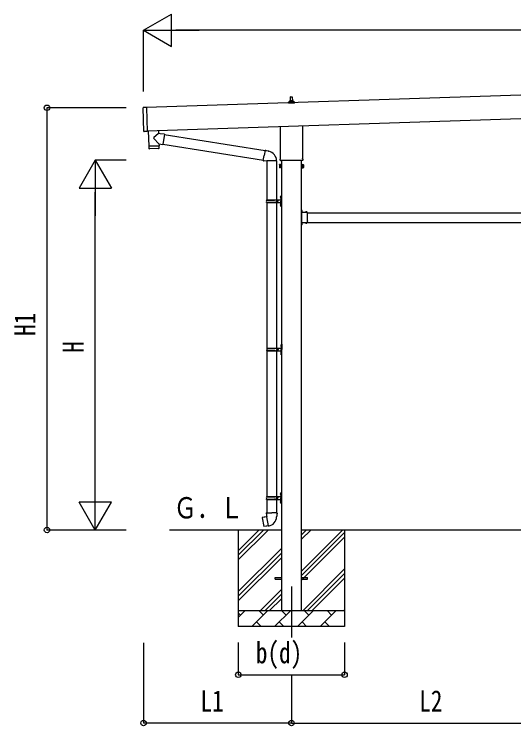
# Model space of a CAD drawing. Units: millimetres, scale not verified. Extents: x -16820 to 16820, y -11880 to 11880.
# Drawn here: x -3480 to -376, y -2398 to 2026 of the extents above; entities that cross this region are included whole.
import ezdxf
from ezdxf.enums import TextEntityAlignment as Align

# ---------------------------------------------------------------- set-up
doc = ezdxf.new("R2010")
doc.units = ezdxf.units.MM
doc.header["$LTSCALE"] = 50
for name, color, linetype in [('0-3_YKK_12', 2, 'Continuous'), ('0-4_YKK_13', 4, 'Continuous'), ('0-5_YKK_A1', 4, 'Continuous'), ('0-6_YKK_D', 6, 'Continuous')]:
    doc.layers.add(name, color=color, linetype=linetype)
doc.styles.add('ＭＳ ゴシック', font='')
doc.styles.get('ＭＳ ゴシック').set_extended_font_data('MS Gothic')

msp = doc.modelspace()

# ---------------------------------------------------------------- linework, layer by layer
at = {"layer": '0-3_YKK_12'}
msp.add_line((-1757.42, -1531), (-1757.42, -1848.47), dxfattribs=at)
at = {"layer": '0-4_YKK_13'}
for p, q in [((-1763.42, 1488.26), (-1762.69, 1511.79)), ((-1761.69, 1512.76), (-1753.15, 1512.76)), ((-1752.15, 1511.79), (-1751.42, 1488.26)), ((-1775.67, 1472.76), (-1775.67, 1480.47)), ((-1739.17, 1472.76), (-1775.67, 1472.76)), ((-1775.29, 1481.26), (-1739.55, 1481.26)), ((-1774.91, 1481.45), (-1768.19, 1483.08)), ((-1767.8, 1483.26), (-1747.04, 1483.26)), ((-1767.42, 1484.05), (-1767.42, 1488.26)), ((-1766.42, 1488.26), (-1748.42, 1488.26)), ((-1747.42, 1484.05), (-1747.42, 1488.26)), ((-1739.94, 1481.45), (-1746.66, 1483.08)), ((-1739.17, 1472.76), (-1739.17, 1480.47)), ((-2673.72, 1297.5), (-2678.65, 1445.41)), ((-2658.7, 1447.08), (-2677.68, 1446.45)), ((-1825.72, 1128.77), (-1825.72, 1328.35)), ((-1689.12, 1332.9), (-1689.12, 1128.77)), ((-2583.23, 1303.09), (-2582.62, 1284.91)), ((-2580.47, 1220.27), (-2611.96, 1252.78)), ((-2547.02, 1279.85), (-2555.99, 1216.79)), ((-2547.28, 1278.02), (-1921.29, 1178.36)), ((-2644, 1205.12), (-2643.34, 1192.09)), ((-2639.53, 1206.27), (-2639.48, 1205.27)), ((-2584.57, 1208.11), (-2584.55, 1207.11)), ((-2580.47, 1220.27), (-2555.99, 1216.79)), ((-2580.47, 1220.27), (-2580.07, 1208.26)), ((-2555.73, 1218.61), (-1931.71, 1119.26)), ((-2582.73, 1191.16), (-2640.24, 1189.24)), ((-1920.97, 1180.17), (-1926.5, 1148.81)), ((-1920.97, 1180.17), (-1919.83, 1182.16)), ((-1919.83, 1182.16), (-1916.26, 1181.53)), ((-1916.26, 1181.53), (-1915.85, 1179.18)), ((-1901.33, 1176.36), (-1899.65, 1174.73)), ((-1899.65, 1174.73), (-1897.53, 1174.28)), ((-1932.03, 1117.44), (-1926.5, 1148.81)), ((-1932.03, 1117.44), (-1931.63, 1115.19)), ((-1932.03, 1117.44), (-1926.88, 1116.63)), ((-1931.63, 1115.19), (-1928.07, 1114.56)), ((-1928.07, 1114.56), (-1926.88, 1116.63)), ((-1926.88, 1116.63), (-1912.27, 1114.31)), ((-1912.27, 1114.31), (-1910.07, 1115.3)), ((-1849.77, 1114.9), (-1910.96, 1114.9)), ((-1909.92, 1114.9), (-1909.92, 873)), ((-1849.92, 1114.9), (-1849.92, 873)), ((-1827.42, 1120), (-1827.42, 1125.5)), ((-1689.48, 1116.5), (-1825.36, 1116.5)), ((-1687.42, 1125.5), (-1687.42, 1120)), ((-1831.42, 1090.5), (-1830.66, 1091.81)), ((-1831.42, 1090.5), (-1831.42, 1073.5)), ((-1831.42, 1073.5), (-1830.66, 1072.19)), ((-1824.42, 1086.91), (-1830.66, 1086.91)), ((-1824.42, 1077.09), (-1830.66, 1077.09)), ((-1824.42, 1072.19), (-1830.66, 1072.19)), ((-1821.92, 1072.8), (-1824.42, 1072.8)), ((-1692.92, 1072.8), (-1690.42, 1072.8)), ((-1690.42, 1086.91), (-1684.18, 1086.91)), ((-1690.42, 1077.09), (-1684.18, 1077.09)), ((-1690.42, 1072.19), (-1684.18, 1072.19)), ((-1683.42, 1090.5), (-1684.18, 1091.81)), ((-1683.42, 1073.5), (-1684.18, 1072.19)), ((-1683.42, 1090.5), (-1683.42, 1073.5)), ((-1826.22, 890.15), (-1824.18, 889.15)), ((-1824.95, 892.15), (-1824.32, 892.15)), ((-1824.95, 892.15), (-1824.95, 883.85)), ((-1824.32, 892.15), (-1824.32, 883.85)), ((-1824.32, 892.15), (-1823.92, 891.75)), ((-1824.18, 889.15), (-1823.57, 888)), ((-1823.92, 896), (-1820.92, 897.5)), ((-1823.92, 896), (-1823.92, 864)), ((-1823.92, 891.75), (-1823.92, 884.25)), ((-1820.92, 897.5), (-1820.92, 864)), ((-1820.92, 897.5), (-1819.92, 897.5)), ((-1819.92, 897.5), (-1819.92, 864)), ((-1912.92, 871), (-1862.59, 871)), ((-1912.92, 857), (-1862.59, 857)), ((-1911.92, 873), (-1825.92, 873)), ((-1911.92, 873), (-1911.92, 871)), ((-1911.92, 855), (-1911.92, 857)), ((-1911.92, 855), (-1825.92, 855)), ((-1909.92, 855), (-1909.92, -49.5)), ((-1852.92, 873), (-1852.92, 868.5)), ((-1852.92, 868.5), (-1850.92, 868.5)), ((-1852.92, 855), (-1852.92, 859.5)), ((-1852.92, 859.5), (-1850.92, 859.5)), ((-1850.92, 868.5), (-1850.92, 864)), ((-1850.92, 859.5), (-1850.92, 864)), ((-1849.92, 855), (-1849.92, -49.5)), ((-1844.92, 873), (-1844.92, 864)), ((-1844.92, 868.5), (-1841.92, 868.5)), ((-1844.92, 855), (-1844.92, 864)), ((-1844.92, 859.5), (-1841.92, 859.5)), ((-1841.92, 868.5), (-1841.92, 864)), ((-1841.92, 859.5), (-1841.92, 864)), ((-1826.22, 842.15), (-1824.18, 841.15)), ((-1824.95, 883.85), (-1824.32, 883.85)), ((-1824.95, 844.15), (-1824.32, 844.15)), ((-1824.95, 844.15), (-1824.95, 835.85)), ((-1824.32, 883.85), (-1823.92, 884.25)), ((-1824.32, 844.15), (-1824.32, 835.85)), ((-1824.32, 844.15), (-1823.92, 843.75)), ((-1824.18, 841.15), (-1823.57, 840)), ((-1823.92, 832), (-1823.92, 864)), ((-1823.92, 843.75), (-1823.92, 836.25)), ((-1820.92, 830.5), (-1820.92, 864)), ((-1819.92, 830.5), (-1819.92, 864)), ((-1824.95, 835.85), (-1824.32, 835.85)), ((-1824.32, 835.85), (-1823.92, 836.25)), ((-1823.92, 832), (-1820.92, 830.5)), ((-1820.92, 830.5), (-1819.92, 830.5)), ((-1693.32, 809.5), (-1694.92, 809.5)), ((-1694.92, 805), (-1693.32, 805)), ((-1693.32, 804), (-1694.92, 804)), ((-1689.22, 802), (-1694.92, 802)), ((-1693.32, 800), (-1694.92, 800)), ((-1694.92, 799), (-1693.32, 799)), ((-1693.32, 792.54), (-1693.32, 809.5)), ((-1693.32, 806.03), (-1693.32, 797.96)), ((-1693.32, 803.13), (-1690.66, 804.45)), ((-1693.32, 800.87), (-1690.66, 799.55)), ((-1692.46, 806.73), (-1692.62, 806.73)), ((-1692.46, 797.26), (-1692.62, 797.26)), ((-1666.05, 794.1), (-1667.37, 796.76)), ((-1663.8, 794.1), (-1662.47, 796.76)), ((-1656.92, 794.1), (-1693.32, 794.1)), ((-1692.92, 792.5), (-1689.92, 792.5)), ((-1692.92, 783.71), (-1692.92, 790.5)), ((-1692.92, 741.71), (-1692.92, 782.29)), ((-1669.66, 794.96), (-1669.66, 794.8)), ((-1660.89, 794.1), (-1668.96, 794.1)), ((-1660.19, 794.96), (-1660.19, 794.8)), ((-1656.92, 783.71), (-1656.92, 794.1)), ((-1656.92, 741.71), (-1656.92, 782.29)), ((-1693.32, 724), (-1694.92, 724)), ((-1693.32, 720), (-1694.92, 720)), ((-1693.32, 714.5), (-1694.92, 714.5)), ((-1693.32, 714.5), (-1693.32, 731.46)), ((-1656.92, 729.9), (-1693.32, 729.9)), ((-1693.32, 726.03), (-1693.32, 717.96)), ((-1693.32, 723.13), (-1690.66, 724.45)), ((-1693.32, 720.87), (-1690.66, 719.55)), ((-1692.92, 733.5), (-1692.92, 740.29)), ((-1689.92, 731.5), (-1692.92, 731.5)), ((-1692.46, 726.73), (-1692.62, 726.73)), ((-1692.46, 717.26), (-1692.62, 717.26)), ((-1669.66, 729.04), (-1669.66, 729.2)), ((-1660.89, 729.9), (-1668.96, 729.9)), ((-1666.05, 729.9), (-1667.37, 727.24)), ((-1663.8, 729.9), (-1662.47, 727.24)), ((-1660.19, 729.04), (-1660.19, 729.2)), ((-1656.92, 729.9), (-1656.92, 740.29)), ((-1823.72, -32.35), (-1821.68, -33.35)), ((-1822.45, -30.35), (-1821.82, -30.35)), ((-1822.45, -30.35), (-1822.45, -38.65)), ((-1822.45, -38.65), (-1821.82, -38.65)), ((-1821.82, -30.35), (-1821.82, -38.65)), ((-1821.82, -30.35), (-1821.42, -30.75)), ((-1821.82, -38.65), (-1821.42, -38.25)), ((-1821.68, -33.35), (-1821.07, -34.5)), ((-1821.42, -26.5), (-1818.42, -25)), ((-1821.42, -26.5), (-1821.42, -58.5)), ((-1821.42, -30.75), (-1821.42, -38.25)), ((-1818.42, -25), (-1818.42, -58.5)), ((-1818.42, -25), (-1817.42, -25)), ((-1817.42, -25), (-1817.42, -58.5)), ((-1910.42, -51.5), (-1860.09, -51.5)), ((-1910.42, -65.5), (-1860.09, -65.5)), ((-1909.92, -67.49), (-1909.92, -972)), ((-1909.42, -49.5), (-1823.42, -49.5)), ((-1909.42, -49.5), (-1909.42, -51.5)), ((-1909.42, -67.5), (-1909.42, -65.5)), ((-1909.42, -67.5), (-1823.42, -67.5)), ((-1850.42, -49.5), (-1850.42, -54)), ((-1850.42, -54), (-1848.42, -54)), ((-1850.42, -67.5), (-1850.42, -63)), ((-1850.42, -63), (-1848.42, -63)), ((-1849.92, -67.49), (-1849.92, -972)), ((-1848.42, -54), (-1848.42, -58.5)), ((-1848.42, -63), (-1848.42, -58.5)), ((-1842.42, -49.5), (-1842.42, -58.5)), ((-1842.42, -54), (-1839.42, -54)), ((-1842.42, -67.5), (-1842.42, -58.5)), ((-1842.42, -63), (-1839.42, -63)), ((-1839.42, -54), (-1839.42, -58.5)), ((-1839.42, -63), (-1839.42, -58.5)), ((-1823.72, -80.35), (-1821.68, -81.35)), ((-1822.45, -78.35), (-1821.82, -78.35)), ((-1822.45, -78.35), (-1822.45, -86.65)), ((-1822.45, -86.65), (-1821.82, -86.65)), ((-1821.82, -78.35), (-1821.82, -86.65)), ((-1821.82, -78.35), (-1821.42, -78.75)), ((-1821.82, -86.65), (-1821.42, -86.25)), ((-1821.68, -81.35), (-1821.07, -82.5)), ((-1821.42, -90.5), (-1821.42, -58.5)), ((-1821.42, -78.75), (-1821.42, -86.25)), ((-1818.42, -92), (-1818.42, -58.5)), ((-1817.42, -92), (-1817.42, -58.5)), ((-1821.42, -90.5), (-1818.42, -92)), ((-1818.42, -92), (-1817.42, -92)), ((-1911.92, -972), (-1825.92, -972)), ((-1911.92, -972), (-1911.92, -974)), ((-1852.92, -972), (-1852.92, -976.5)), ((-1844.92, -972), (-1844.92, -981)), ((-1826.22, -954.85), (-1824.18, -955.85)), ((-1824.95, -952.85), (-1824.32, -952.85)), ((-1824.95, -952.85), (-1824.95, -961.15)), ((-1824.95, -961.15), (-1824.32, -961.15)), ((-1824.32, -952.85), (-1824.32, -961.15)), ((-1824.32, -952.85), (-1823.92, -953.25)), ((-1824.32, -961.15), (-1823.92, -960.75)), ((-1824.18, -955.85), (-1823.57, -957)), ((-1823.92, -949), (-1820.92, -947.5)), ((-1823.92, -949), (-1823.92, -981)), ((-1823.92, -953.25), (-1823.92, -960.75)), ((-1820.92, -947.5), (-1820.92, -981)), ((-1820.92, -947.5), (-1819.92, -947.5)), ((-1819.92, -947.5), (-1819.92, -981)), ((-1912.92, -974), (-1862.59, -974)), ((-1912.92, -988), (-1862.59, -988)), ((-1911.92, -990), (-1911.92, -988)), ((-1911.92, -990), (-1825.92, -990)), ((-1909.92, -990), (-1909.92, -1074.93)), ((-1852.92, -976.5), (-1850.92, -976.5)), ((-1852.92, -990), (-1852.92, -985.5)), ((-1852.92, -985.5), (-1850.92, -985.5)), ((-1850.92, -976.5), (-1850.92, -981)), ((-1850.92, -985.5), (-1850.92, -981)), ((-1849.92, -990), (-1849.92, -1074.93)), ((-1844.92, -976.5), (-1841.92, -976.5)), ((-1844.92, -990), (-1844.92, -981)), ((-1844.92, -985.5), (-1841.92, -985.5)), ((-1841.92, -976.5), (-1841.92, -981)), ((-1841.92, -985.5), (-1841.92, -981)), ((-1826.22, -1002.85), (-1824.18, -1003.85)), ((-1824.95, -1000.85), (-1824.32, -1000.85)), ((-1824.95, -1000.85), (-1824.95, -1009.15)), ((-1824.95, -1009.15), (-1824.32, -1009.15)), ((-1824.32, -1000.85), (-1824.32, -1009.15)), ((-1824.32, -1000.85), (-1823.92, -1001.25)), ((-1824.32, -1009.15), (-1823.92, -1008.75)), ((-1824.18, -1003.85), (-1823.57, -1005)), ((-1823.92, -1013), (-1823.92, -981)), ((-1823.92, -1001.25), (-1823.92, -1008.75)), ((-1823.92, -1013), (-1820.92, -1014.5)), ((-1820.92, -1014.5), (-1820.92, -981)), ((-1820.92, -1014.5), (-1819.92, -1014.5)), ((-1819.92, -1014.5), (-1819.92, -981)), ((-1938.38, -1103.38), (-1939.19, -1104.55)), ((-1939.19, -1104.55), (-1929.57, -1159.11)), ((-1910.51, -1098.13), (-1938.38, -1103.38)), ((-1925.64, -1100.78), (-1925.85, -1101.02)), ((-1911.77, -1074.93), (-1913.92, -1075.71)), ((-1913.92, -1075.71), (-1913.92, -1079.33)), ((-1913.92, -1079.33), (-1911.68, -1080.14)), ((-1911.77, -1074.93), (-1879.92, -1074.93)), ((-1911.77, -1074.93), (-1911.68, -1080.14)), ((-1911.68, -1080.14), (-1911.42, -1094.93)), ((-1911.42, -1094.93), (-1910.07, -1096.93)), ((-1900.16, -1155.42), (-1910.29, -1097.95)), ((-1910.27, -1097.13), (-1910.27, -1097.83)), ((-1910.07, -1096.93), (-1910.1, -1096.93)), ((-1848.07, -1074.93), (-1879.92, -1074.93)), ((-1849.73, -1096.87), (-1849.81, -1099.03)), ((-1848.42, -1094.93), (-1849.73, -1096.87)), ((-1845.92, -1079.33), (-1848.16, -1080.14)), ((-1848.07, -1074.93), (-1845.92, -1075.71)), ((-1845.92, -1075.71), (-1845.92, -1079.33)), ((-1915.55, -1158.02), (-1915.83, -1157.86)), ((-1899.85, -1156.19), (-1900.1, -1155.52)), ((-1857.42, -1476.5), (-1819.92, -1476.5)), ((-1857.42, -1485.5), (-1857.42, -1476.5)), ((-1857.42, -1476.5), (-1819.92, -1476.5)), ((-1857.42, -1485.5), (-1857.42, -1476.5)), ((-1857.42, -1485.5), (-1819.92, -1485.5)), ((-1857.42, -1485.5), (-1819.92, -1485.5)), ((-1694.92, -1476.5), (-1657.42, -1476.5)), ((-1694.92, -1476.5), (-1657.42, -1476.5)), ((-1694.92, -1485.5), (-1657.42, -1485.5)), ((-1694.92, -1485.5), (-1657.42, -1485.5)), ((-1657.42, -1485.5), (-1657.42, -1476.5)), ((-1657.42, -1485.5), (-1657.42, -1476.5))]:
    msp.add_line(p, q, dxfattribs=at)
for points in [[(-2658.7, 1447.08), (-2653.7, 1297.16), (-2672.68, 1296.53)], [(-2647.19, 1300.96), (-2644.03, 1206.12), (-2580.07, 1208.26)], [(-2582.62, 1284.91), (-2584.71, 1283.14), (-2611.93, 1260.11)], [(-2547.02, 1279.85), (-2572.94, 1283.54), (-2582.62, 1284.91)], [(-2579.83, 1194.2), (-2580.03, 1207.26), (-2644, 1205.12)], [(-1920.97, 1180.17), (-1915.85, 1179.18), (-1901.33, 1176.36)], [(-1824.42, 1072.19), (-1824.42, 1091.81), (-1830.66, 1091.81)], [(-1824.42, 1072.8), (-1824.42, 1091.2), (-1821.92, 1091.2)], [(-1690.42, 1072.8), (-1690.42, 1091.2), (-1692.92, 1091.2)], [(-1690.42, 1072.19), (-1690.42, 1091.81), (-1684.18, 1091.81)], [(-1826.22, 885.85), (-1824.18, 886.85), (-1823.57, 888)], [(-1826.22, 837.85), (-1824.18, 838.85), (-1823.57, 840)], [(-1694.92, 794.5), (-1694.92, 800.5), (-1694.92, 803.5), (-1694.92, 809.5)], [(-1692.92, 790.5), (-1689.92, 790.5), (-1689.92, 794.1)], [(-1694.92, 714.5), (-1694.92, 720.5), (-1694.92, 723.5), (-1694.92, 729.5)], [(-1692.92, 733.5), (-1689.92, 733.5), (-1689.92, 729.9)], [(-1823.72, -36.65), (-1821.68, -35.65), (-1821.07, -34.5)], [(-1823.72, -84.65), (-1821.68, -83.65), (-1821.07, -82.5)], [(-1826.22, -959.15), (-1824.18, -958.15), (-1823.57, -957)], [(-1826.22, -1007.15), (-1824.18, -1006.15), (-1823.57, -1005)], [(-1923.39, -1100.56), (-1923.67, -1100.4), (-1925.64, -1100.78)], [(-1848.07, -1074.93), (-1848.16, -1080.14), (-1848.42, -1094.93)], [(-1900.43, -1155.33), (-1928.41, -1159.93), (-1929.57, -1159.11)], [(-1913.36, -1157.46), (-1913.57, -1157.69), (-1915.55, -1158.02)]]:
    msp.add_lwpolyline(points, dxfattribs=at)
for points in [[(-1821.92, 1071.5), (-1821.92, 1092.5), (-1819.92, 1092.5), (-1819.92, 1071.5)], [(-1692.92, 1071.5), (-1692.92, 1092.5), (-1694.92, 1092.5), (-1694.92, 1071.5)]]:
    msp.add_lwpolyline(points, close=True, dxfattribs=at)
for centre, radius, start, end in [((-1761.69, 1511.76), 1, 90, 178.60509), ((-1753.15, 1511.76), 1, 1.39491, 90), ((-1774.67, 1480.47), 1, 103.62699, 180), ((-1768.42, 1484.05), 1, 283.62699, 0), ((-1763.34, 1487.63), 4.13, 90, 171.17633), ((-1766.42, 1487.26), 1, 90, 180), ((-1754.09, 1488.26), 4.83, 133.60282, 180), ((-1760.75, 1488.26), 4.83, 0, 46.39718), ((-1751.51, 1487.63), 4.13, 8.82367, 90), ((-1748.42, 1487.26), 1, 0, 90), ((-1746.42, 1484.05), 1, 180, 256.37301), ((-1740.17, 1480.47), 1, 0, 76.37301), ((-2677.65, 1445.45), 1, 91.90915, 181.90915), ((-2672.72, 1297.53), 1, 181.90915, 271.90915), ((-2608.55, 1256.43), 5, 132.56466, 226.88314), ((-2640.34, 1192.24), 3, 182.90915, 271.95747), ((-2582.83, 1194.16), 3, 271.90915, 0.90915), ((-1910.07, 1115.3), 60.3, 359.62495, 78), ((-1823.42, 1125.5), 4, 125.09963, 180), ((-1823.42, 1120), 4, 180, 194.47751), ((-1823.42, 1120), 4, 194.47751, 241.04498), ((-1691.42, 1120), 4, 298.95502, 345.52249), ((-1691.42, 1125.5), 4, 0, 54.90037), ((-1691.42, 1120), 4, 345.52249, 0), ((-1827.08, 1089.36), 4.34, 145.61575, 214.38425), ((-1815.18, 1082), 16.24, 162.41205, 197.58795), ((-1827.08, 1074.64), 4.34, 145.61575, 214.38425), ((-1687.77, 1089.36), 4.34, 325.61575, 34.38425), ((-1699.66, 1082), 16.24, 342.41205, 17.58795), ((-1687.77, 1074.64), 4.34, 325.61575, 34.38425), ((-1820.62, 888), 6, 136.21765, 223.78235), ((-1864.17, 864), 49.25, 171.82876, 180.00002), ((-1864.17, 864), 49.25, 180.00002, 188.17127), ((-1862.59, 873), 2, 270, 359.99998), ((-1862.59, 855), 2, 0.00005, 90.00004), ((-1820.62, 840), 6, 136.21765, 223.78235), ((-1825.92, 875), 2, 270, 359.99998), ((-1825.92, 853), 2, 0.00005, 90.00004), ((-1692.62, 806.03), 0.7, 90, 180), ((-1692.62, 797.96), 0.7, 180, 270), ((-1692.46, 805.87), 0.862, 39.12355, 90), ((-1692.46, 798.13), 0.862, 270, 320.87645), ((-1697.22, 802), 7, 0, 39.12355), ((-1697.22, 802), 7, 320.87645, 0), ((-1664.92, 790.2), 7, 90, 129.12355), ((-1664.92, 790.2), 7, 50.87645, 90), ((-1692.92, 794.5), 2, 180, 270), ((-1693.62, 783), 1, 314.427, 45.573), ((-1668.96, 794.8), 0.7, 180, 270), ((-1668.79, 794.96), 0.862, 129.12355, 180), ((-1660.89, 794.8), 0.7, 270, 0), ((-1661.05, 794.96), 0.862, 0, 50.87645), ((-1656.22, 783), 1, 134.427, 225.573), ((-1692.92, 729.5), 2, 90, 180), ((-1692.62, 726.03), 0.7, 90, 180), ((-1692.62, 717.96), 0.7, 180, 270), ((-1693.62, 741), 1, 314.427, 45.573), ((-1692.46, 725.87), 0.862, 39.12355, 90), ((-1692.46, 718.13), 0.862, 270, 320.87645), ((-1697.22, 722), 7, 0, 39.12355), ((-1697.22, 722), 7, 320.87645, 0), ((-1668.96, 729.2), 0.7, 90, 180), ((-1668.79, 729.04), 0.862, 180, 230.87645), ((-1664.92, 733.8), 7, 230.87645, 270), ((-1664.92, 733.8), 7, 270, 309.12355), ((-1660.89, 729.2), 0.7, 0, 90), ((-1661.05, 729.04), 0.862, 309.12355, 0), ((-1656.22, 741), 1, 134.427, 225.573), ((-1818.12, -34.5), 6, 136.21765, 223.78235), ((-1861.67, -58.5), 49.25, 171.82876, 180.00002), ((-1861.67, -58.5), 49.25, 180.00002, 188.17127), ((-1860.09, -49.5), 2, 270, 359.99998), ((-1860.09, -67.5), 2, 0.00005, 90.00004), ((-1818.12, -82.5), 6, 136.21765, 223.78235), ((-1823.42, -47.5), 2, 270, 359.99998), ((-1823.42, -69.5), 2, 0.00005, 90.00004), ((-1862.59, -972), 2, 270, 359.99998), ((-1820.62, -957), 6, 136.21765, 223.78235), ((-1825.92, -970), 2, 270, 359.99998), ((-1864.17, -981), 49.25, 171.82876, 180.00002), ((-1864.17, -981), 49.25, 180.00002, 188.17127), ((-1862.59, -990), 2, 0.00005, 90.00004), ((-1820.62, -1005), 6, 136.21765, 223.78235), ((-1825.92, -992), 2, 0.00005, 90.00004), ((-1910.57, -1097.83), 0.3, 280.66842, 0), ((-1910.07, -1097.13), 0.2, 100, 180), ((-1910.07, -1096.93), 60.3, 279.96938, 358), ((-1900.38, -1155.63), 0.3, 20, 99.33158), ((-1899.67, -1156.12), 0.2, 200, 279.96938)]:
    msp.add_arc(centre, radius, start, end, dxfattribs=at)
at = {"layer": '0-5_YKK_A1'}
for p, q in [((2733.42, 1625.37), (-2658.65, 1445.66)), ((-2653.82, 1300.74), (2738.25, 1480.48)), ((-1819.92, 1116.5), (-1819.92, -1681)), ((-1694.92, -1681), (-1694.92, 1116.5)), ((-1652.92, 792), (-61.92, 792)), ((-1689.92, 732), (-1694.42, 732)), ((-1652.92, 732), (-61.92, 732)), ((-1819.92, -1181), (-2514.08, -1181)), ((-2087.42, -1181), (-2087.42, -1781)), ((-2087.42, -1366.05), (-1902.37, -1181)), ((-2087.42, -1337.77), (-1930.65, -1181)), ((-2087.42, -1309.48), (-1958.94, -1181)), ((-19.92, -1181), (-1694.92, -1181)), ((-1694.92, -1436.1), (-1439.82, -1181)), ((-1694.92, -1238.11), (-1637.81, -1181)), ((-1694.92, -1209.82), (-1666.1, -1181)), ((-1427.42, -1181), (-1427.42, -1781)), ((-1694.92, -1464.38), (-1427.42, -1196.88)), ((-1694.92, -1492.67), (-1427.42, -1225.17)), ((-2087.42, -1564.04), (-1819.92, -1296.54)), ((-2087.42, -1592.32), (-1819.92, -1324.82)), ((-2087.42, -1620.61), (-1819.92, -1353.11)), ((-1685.26, -1681), (-1427.42, -1423.16)), ((-1656.98, -1681), (-1427.42, -1451.44)), ((-1628.69, -1681), (-1427.42, -1479.73)), ((-1949.82, -1681), (-1819.92, -1551.1)), ((-1921.54, -1681), (-1819.92, -1579.38)), ((-1893.25, -1681), (-1819.92, -1607.67)), ((-2087.42, -1681), (-1427.42, -1681)), ((-2087.42, -1723.89), (-2044.53, -1681)), ((-2003.11, -1781), (-1903.11, -1681)), ((-1931.66, -1709.55), (-1960.21, -1681)), ((-1861.68, -1781), (-1761.68, -1681)), ((-1790.24, -1709.55), (-1818.79, -1681)), ((-1720.26, -1781), (-1620.26, -1681)), ((-1648.82, -1709.55), (-1677.37, -1681)), ((-1578.84, -1781), (-1478.84, -1681)), ((-1507.4, -1709.55), (-1535.95, -1681)), ((-1430.71, -1681), (-1427.42, -1677.72)), ((-2073.08, -1709.55), (-2087.42, -1695.21)), ((-1974.55, -1752.45), (-1946, -1781)), ((-1833.13, -1752.45), (-1804.58, -1781)), ((-1691.71, -1752.45), (-1663.16, -1781)), ((-1550.29, -1752.45), (-1521.74, -1781)), ((-1427.42, -1781), (-2087.42, -1781))]:
    msp.add_line(p, q, dxfattribs=at)
msp.add_lwpolyline([(-1689.92, 792), (-1694.42, 792), (-1694.42, 732)], dxfattribs=at)
at = {"layer": '0-6_YKK_D'}
for p, q in [((-2676.12, 1926.45), (-2502.91, 2026.45)), ((-2502.91, 1826.45), (-2502.91, 2026.45)), ((-2676.12, 1545.13), (-2676.12, 1927.45)), ((-2676.12, 1926.45), (-2502.91, 1826.45)), ((-2676.12, 1926.45), (-2329.71, 1926.45)), ((2555.73, 1926.45), (-2476.12, 1926.45)), ((-2783.48, 1444.95), (-3277.12, 1444.95)), ((-3276.12, -1181), (-3276.12, 1444.95)), ((-2976.12, 1119), (-3076.12, 945.79)), ((-2783.48, 1119), (-2977.12, 1119)), ((-2976.12, 1119), (-2876.12, 945.79)), ((-2976.12, 1119), (-2976.12, 772.59)), ((-3076.12, 945.79), (-2876.12, 945.79)), ((-2976.12, -981), (-2976.12, 919)), ((-2976.12, -1181), (-2976.12, -834.59)), ((-2976.12, -1181), (-3076.12, -1007.79)), ((-2876.12, -1007.79), (-3076.12, -1007.79)), ((-2976.12, -1181), (-2876.12, -1007.79)), ((-2783.48, -1181), (-3277.12, -1181)), ((-2783.48, -1181), (-2977.12, -1181)), ((-2676.12, -1882), (-2676.12, -2382)), ((-2087.42, -1881), (-2087.42, -2082)), ((-1427.42, -1881), (-1427.42, -2082)), ((-2087.42, -2081), (-1427.42, -2081)), ((-1757.42, -2082), (-1757.42, -2382)), ((-1757.42, -2082), (-1757.42, -2382)), ((-1757.42, -2381), (-2676.12, -2381)), ((-1757.42, -2381), (42.58, -2381))]:
    msp.add_line(p, q, dxfattribs=at)
for centre in [(-3276.12, 1444.95), (-3276.12, -1181), (-2087.42, -2081), (-1427.42, -2081), (-2676.12, -2381), (-1757.42, -2381), (-1757.42, -2381)]:
    msp.add_circle(centre, 17, dxfattribs=at)

# ---------------------------------------------------------------- texts
at = {"layer": '0-5_YKK_A1', "style": 'ＭＳ ゴシック', "width": 0.8}
msp.add_text('Ｇ．Ｌ', height=132, dxfattribs=at).set_placement((-2489.07, -1148.01), align=Align.BOTTOM_LEFT)
at = {"layer": '0-6_YKK_D', "style": 'ＭＳ ゴシック', "width": 0.8}
for s, p in [('H1', (-3308.12, 26.37)), ('H', (-3008.12, -79))]:
    msp.add_text(s, height=132, rotation=90, dxfattribs=at).set_placement(p, align=Align.BOTTOM_LEFT)
for s, p in [('b(d)', (-1978.22, -2049)), ('L1', (-2322.37, -2349)), ('L2', (-963.02, -2349))]:
    msp.add_text(s, height=132, dxfattribs=at).set_placement(p, align=Align.BOTTOM_LEFT)

doc.saveas('drawing.dxf')
